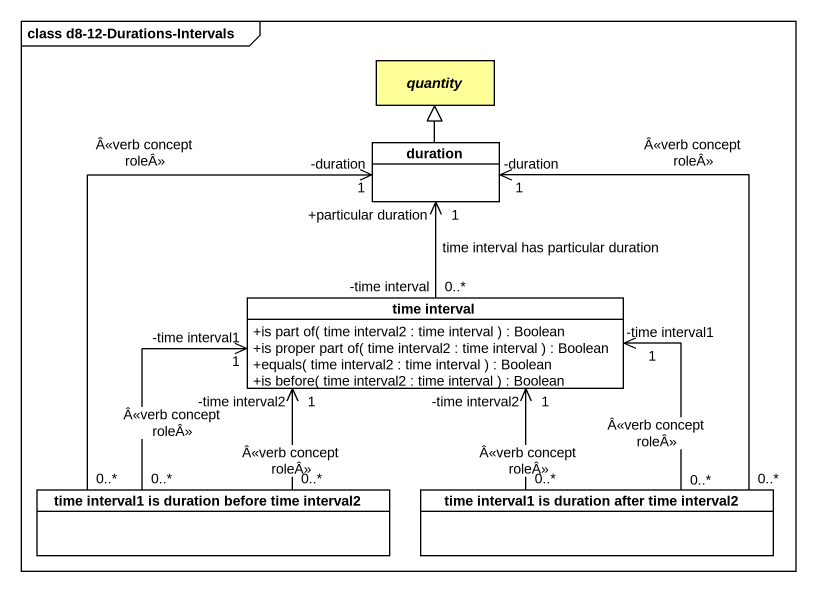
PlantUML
@startuml
mainframe class d8-12-Durations-Intervals
hide circle
hide empty members
skinparam classAttributeIconSize 0
abstract class quantity #FFFF99
class duration
class "time interval" as time_interval {
  +is part of( time interval2 : time interval ) : Boolean
  +is proper part of( time interval2 : time interval ) : Boolean
  +equals( time interval2 : time interval ) : Boolean
  +is before( time interval2 : time interval ) : Boolean
}
class "time interval1 is duration before time interval2" as time_interval1_is_duration
class "time interval1 is duration after time interval2" as time_interval1_is_duration_2
duration -up-|> quantity
time_interval "-time interval\n0..*" -up-> "+particular duration\n1" duration : time interval has particular duration
time_interval1_is_duration "0..*" -up-> "-duration\n1" duration : Â<<verb concept roleÂ>>
time_interval1_is_duration "0..*" -up-> "-time interval1\n1" time_interval : Â<<verb concept roleÂ>>
time_interval1_is_duration "0..*" -up-> "-time interval2\n1" time_interval : Â<<verb concept roleÂ>>
time_interval1_is_duration_2 "0..*" -up-> "-duration\n1" duration : Â<<verb concept roleÂ>>
time_interval1_is_duration_2 "0..*" -up-> "-time interval1\n1" time_interval : Â<<verb concept roleÂ>>
time_interval1_is_duration_2 "0..*" -up-> "-time interval2\n1" time_interval : Â<<verb concept roleÂ>>
@enduml
